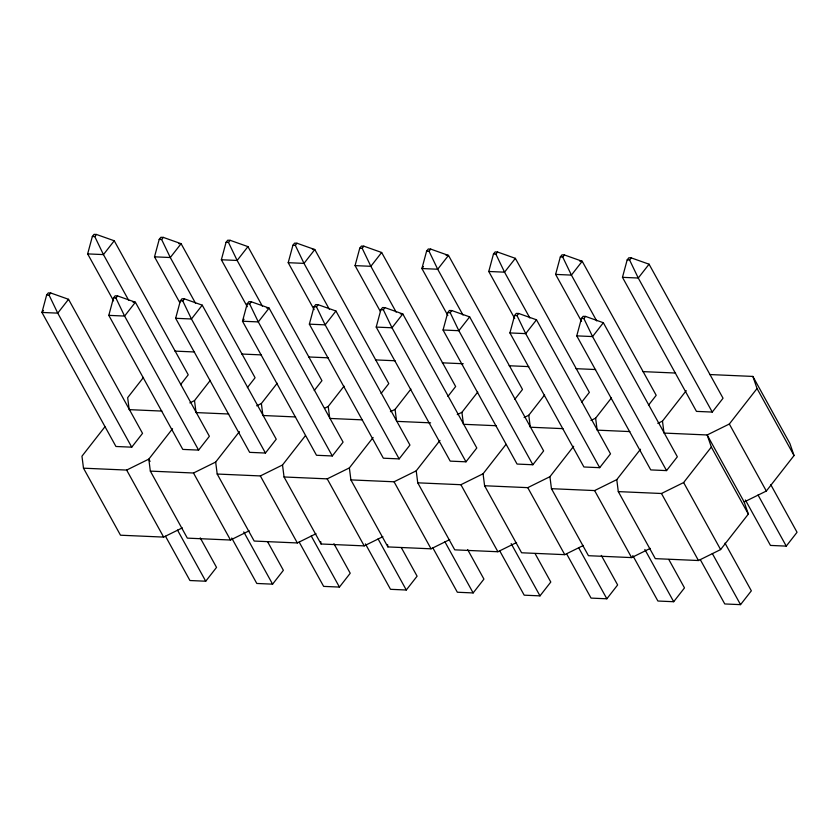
<?xml version="1.0" encoding="UTF-8"?>
<svg xmlns="http://www.w3.org/2000/svg" width="839" height="839" viewBox="0 0 839 839"><rect width="100%" height="100%" fill="white"/><g stroke="black" fill="none" stroke-linecap="round" stroke-linejoin="round"><path stroke-width="1.26" d="M46.648 295.003L41.95 312.444L115.95 446.484L131.733 447.177L142.536 433.354L68.536 299.303L50.728 292.989L48.305 292.884L46.648 295.003L49.071 295.108L50.728 292.989M113.59 300.876L87.655 253.902L92.353 236.472L94.01 234.354L96.433 234.459L114.24 240.772L188.24 374.813L180.532 384.692M108.797 315.37L113.506 297.939L115.163 295.81L117.575 295.926L135.394 302.239L209.383 436.28L198.591 450.103L182.797 449.41L108.797 315.37L124.592 316.062L135.394 302.239L132.961 302.124M179.808 302.659L154.512 256.828L159.211 239.398L160.868 237.28L163.29 237.385L181.098 243.698L255.087 377.739L247.379 387.618M175.655 318.296L180.354 300.865L182.011 298.747L184.433 298.852L202.241 305.165L276.241 439.206L265.439 453.039L249.644 452.347L175.655 318.296L191.449 318.988L202.241 305.165M247.285 306.738L221.36 259.765L226.058 242.324L227.715 240.206L230.138 240.311L247.945 246.624L321.945 380.675L314.237 390.544M247.201 303.791L242.502 321.232L316.502 455.273L332.296 455.965L343.088 442.132L269.088 308.091L251.281 301.778L248.858 301.673L247.201 303.791L249.623 303.896L251.281 301.778M314.143 309.664L288.207 262.691L292.916 245.261L294.562 243.132L296.985 243.237L314.803 249.55L388.793 383.601L381.084 393.481M309.36 324.158L314.059 306.717L315.716 304.599L318.138 304.704L335.946 311.017L409.946 445.069L399.144 458.891L383.35 458.199L309.36 324.158L325.144 324.85L335.946 311.017M380.361 311.447L355.065 265.617L359.763 248.187L361.42 246.068L363.843 246.173L381.651 252.487L455.65 386.527L447.932 396.407M376.208 327.084L380.906 309.654L382.563 307.525L384.986 307.64L402.793 313.943L476.793 447.995L465.991 461.817L450.207 461.125L376.208 327.084L392.002 327.776L402.793 313.943L400.371 313.838M514.789 399.333L522.498 389.453L448.498 255.413L430.69 249.099L428.268 248.994L426.611 251.113L421.912 268.543L447.848 315.516M443.055 330.01L447.764 312.58L449.421 310.461L451.833 310.566L469.651 316.88L543.641 450.921L532.849 464.754L517.055 464.061L443.055 330.01L458.849 330.702L469.651 316.88M514.695 318.453L488.77 271.479L493.468 254.039L495.125 251.92L497.548 252.025L515.356 258.339L589.356 392.39L581.637 402.259M509.913 332.936L514.611 315.506L516.268 313.387L518.691 313.492L536.499 319.806L610.498 453.847L599.696 467.68L583.913 466.987L509.913 332.936L525.707 333.628L536.499 319.806M581.542 321.379L555.617 274.405L560.316 256.965L561.973 254.846L564.395 254.951L582.203 261.265L656.203 395.316L648.495 405.195M576.76 335.873L581.458 318.432L583.115 316.313L585.538 316.418L603.346 322.732L677.346 456.783L666.554 470.606L650.76 469.913L576.76 335.873L592.554 336.565L603.346 322.732M622.465 277.331L627.173 259.901L628.82 257.783L631.243 257.888L649.061 264.201L723.05 398.242L712.259 412.064L696.464 411.383L622.465 277.331L638.259 278.024L649.061 264.201M92.353 236.472L94.776 236.577L96.433 234.459M43.492 310.461L41.95 312.444L57.744 313.136L68.536 299.303M114.24 240.772L103.449 254.595L87.655 253.902M113.506 297.939L115.929 298.044L117.575 295.926M159.211 239.398L161.633 239.503L163.29 237.385M180.354 300.865L182.776 300.97L184.433 298.852M226.058 242.324L228.481 242.429L230.138 240.311M104.917 426.789L81.96 456.196L83.491 468.183L120.491 535.209L163.647 537.096L182.315 527.878M143.5 377.382L127.664 397.665L129.196 409.642L161.896 411.079M247.945 246.624L237.154 260.457L221.36 259.765M292.916 245.261L295.338 245.366L296.985 243.237M244.044 319.25L242.502 321.232L258.297 321.914L269.088 308.091L266.666 307.986M172.561 428.708L148.807 459.132L126.658 470.071L83.491 468.183M189.855 402.898L194.512 400.591L210.348 380.308M314.059 306.717L316.481 306.822L318.138 304.704M359.763 248.187L362.186 248.292L363.843 246.173M150.066 461.398L148.807 459.132L150.338 471.109L193.505 473.007L215.665 462.058L239.419 431.634M256.703 405.824L261.369 403.517L277.206 383.234M381.651 252.487L370.859 266.309L355.065 265.617M380.906 309.654L383.329 309.759L384.986 307.64M426.611 251.113L429.033 251.218L430.69 249.099M423.454 266.571L421.912 268.543L437.706 269.235L448.498 255.413L446.075 255.308M215.665 462.058L217.196 474.035L260.352 475.933L282.512 464.984L305.48 435.577M324.724 408.173L328.217 406.443L344.053 386.171M165.482 536.226L189.939 580.525L205.733 581.217L216.535 567.395L200.227 537.862M447.764 312.58L450.186 312.685L451.833 310.566M493.468 254.039L495.891 254.144L497.548 252.025M282.512 464.984L284.043 476.972L327.21 478.859L349.37 467.91L373.114 437.497M390.408 411.676L395.075 409.38L410.911 389.097M515.356 258.339L504.554 272.172L488.77 271.479M231.711 538.019L256.797 583.462L272.591 584.154L283.383 570.321L267.704 541.921M514.611 315.506L517.034 315.611L518.691 313.492M560.316 256.965L562.738 257.08L564.395 254.951M349.37 467.91L350.891 479.898L394.057 481.785L416.217 470.836L439.972 440.423M457.255 414.613L461.922 412.306L477.758 392.023M299.187 542.088L323.644 586.388L339.438 587.08L350.23 573.247L333.932 543.714M581.458 318.432L583.881 318.537L585.538 316.418M627.173 259.901L629.596 260.006L631.243 257.888M416.217 470.836L417.749 482.824L460.915 484.711L483.065 473.773L506.032 444.366M524.113 417.539L528.78 415.232L544.605 394.949M365.416 543.882L390.502 589.314L406.286 590.006L417.088 576.183L401.409 547.783M483.065 473.773L484.596 485.75L527.762 487.648L549.923 476.699L573.677 446.275M590.96 420.465L595.627 418.158L611.463 397.885M432.893 547.94L457.349 592.24L473.144 592.932L483.935 579.109L467.638 549.576M549.923 476.699L551.454 488.686L594.61 490.574L616.77 479.625L640.524 449.211M657.818 423.391L662.474 421.094L686.229 390.67M499.74 550.866L524.197 595.176L539.991 595.868L550.793 582.035L535.114 553.635M616.77 479.625L618.301 491.612L661.468 493.5L683.628 482.551L711.336 447.061L707.172 434.969L664.006 433.071L662.474 421.094M618.301 491.612L655.301 558.638L698.468 560.525L720.617 549.576L748.336 514.087L744.172 501.984L707.172 434.969L729.332 424.02L757.04 388.53L752.877 376.428L709.71 374.54M566.598 553.803L591.055 598.102L606.849 598.794L617.64 584.961L601.332 555.428M632.816 555.596L657.902 601.028L673.696 601.72L684.488 587.898L668.819 559.498M744.172 501.984L766.332 491.046L794.04 455.556L789.877 443.453L752.877 376.428M700.303 559.655L724.76 603.954L740.543 604.646L751.345 590.824L725.001 543.116M745.378 499.981L770.464 545.423L786.258 546.116L797.05 532.283L770.716 484.575M150.338 471.109L187.338 538.135L230.505 540.022L249.162 530.804M217.196 474.035L254.196 541.061L297.352 542.948L316.009 533.73M284.043 476.972L321.043 543.987L364.21 545.885L382.867 536.666M350.891 479.898L387.891 546.923L431.057 548.811L449.714 539.592M417.749 482.824L454.748 549.849L497.905 551.737L516.572 542.518M484.596 485.75L521.596 552.775L564.762 554.663L583.42 545.444M551.454 488.686L588.454 555.701L631.61 557.599L650.267 548.381M178.665 243.593L181.098 243.698L170.296 257.521L154.512 256.828M312.37 249.445L314.803 249.55L304.001 263.383L288.207 262.691M579.78 261.16L582.203 261.265L571.411 275.098L555.617 274.405M174.9 351.111L194.522 351.971M241.758 354.037L261.369 354.897M308.605 356.963L328.227 357.823M375.453 359.9L395.075 360.76M442.31 362.826L463.233 363.738M509.158 365.752L528.78 366.612M576.015 368.678L595.627 369.538M642.863 371.614L675.563 373.04M228.743 414.005L196.043 412.578L194.512 400.591M295.601 416.941L262.901 415.504L261.369 403.517M362.448 419.867L329.748 418.43L328.217 406.443M430.606 422.846L396.606 421.356L395.075 409.38M496.153 425.719L463.453 424.293L461.922 412.306M563 428.645L530.3 427.219L528.78 415.232M629.858 431.582L597.158 430.145L595.627 418.158M757.04 388.53L794.04 455.556M729.332 424.02L766.332 491.046M712.259 412.064L638.259 278.024L629.596 260.006M758.037 495L786.258 546.116M711.336 447.061L748.336 514.087M596.707 320.928L571.411 275.098L562.738 257.08M683.628 482.551L720.617 549.576M666.554 470.606L592.554 336.565L583.881 318.537M712.332 553.53L740.543 604.646M661.468 493.5L698.468 560.525M529.86 317.991L504.554 272.172L495.891 254.144M599.696 467.68L525.707 333.628L517.034 315.611M644.845 549.472L673.696 601.72M594.61 490.574L631.61 557.599M463.002 315.065L437.706 269.235L429.033 251.218M532.849 464.754L458.849 330.702L450.186 312.685M578.627 547.678L606.849 598.794M527.762 487.648L564.762 554.663M396.155 312.139L370.859 266.309L362.186 248.292M465.991 461.817L392.002 327.776L383.329 309.759M511.15 543.609L539.991 595.868M460.915 484.711L497.905 551.737M329.297 309.213L304.001 263.383L295.338 245.366M399.144 458.891L325.144 324.85L316.481 306.822M444.922 541.816L473.144 592.932M394.057 481.785L431.057 548.811M262.45 306.277L237.154 260.457L228.481 242.429M332.296 455.965L258.297 321.914L249.623 303.896M378.074 538.89L406.286 590.006M327.21 478.859L364.21 545.885M195.602 303.351L170.296 257.521L161.633 239.503M265.439 453.039L191.449 318.988L182.776 300.97M311.217 535.964L339.438 587.08M260.352 475.933L297.352 542.948M128.745 300.425L103.449 254.595L94.776 236.577M198.591 450.103L124.592 316.062L115.929 298.044M243.74 531.895L272.591 584.154M193.505 473.007L230.505 540.022M131.733 447.177L57.744 313.136L49.071 295.108M177.511 530.101L205.733 581.217M126.658 470.071L163.647 537.096M387.587 544.521L387.891 546.923M320.739 541.595L321.043 543.987"/></g></svg>
